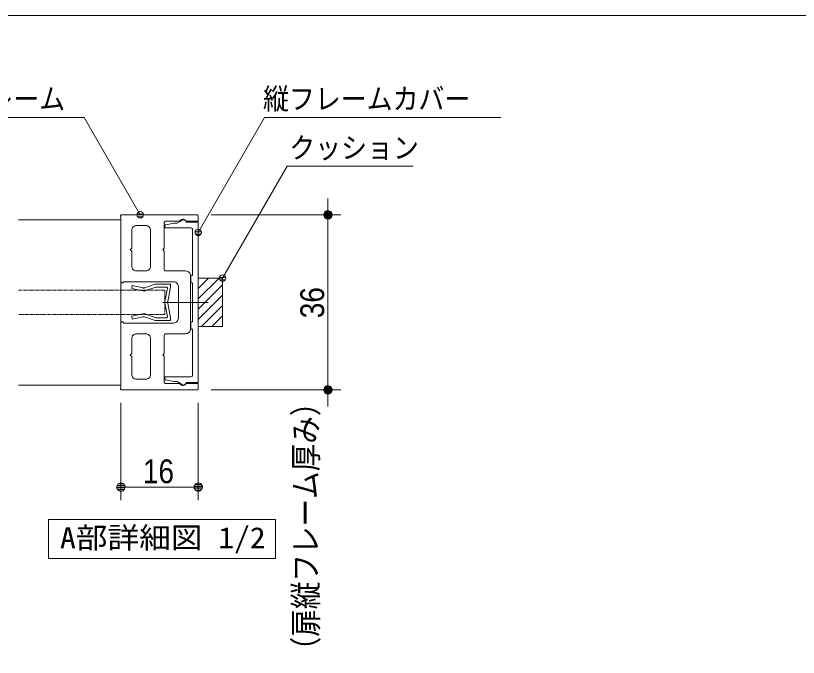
# Model space of a CAD drawing. Units: millimetres, scale not verified. Extents: x -6062 to 6062, y -3045 to 3045.
# Drawn here: x -3848 to -2641, y 1780 to 2770 of the extents above; entities that cross this region are included whole.
import ezdxf
from ezdxf.enums import TextEntityAlignment as Align

# ---------------------------------------------------------------- set-up
doc = ezdxf.new("R2010")
doc.units = ezdxf.units.MM
doc.header["$LTSCALE"] = 20
doc.linetypes.add('DOUBLE_CHAIN1', pattern=[8.8, 5, -1, 0.6, -0.6, 0.6, -1])
for name, color, linetype, lineweight in [('0-0_2寸法-2', 7, 'Continuous', 9), ('0-1_0', 7, 'Continuous', 9), ('0-2_2寸法-1', 7, 'Continuous', 9), ('0-3_2寸法-3', 7, 'Continuous', 9), ('0-4_3一般', 7, 'Continuous', 9), ('0-5_1図面枠', 7, 'Continuous', 9)]:
    doc.layers.add(name, color=color, linetype=linetype, lineweight=lineweight)
doc.styles.add('ＭＳ ゴシック', font='')
doc.styles.add('ＭＳ Ｐゴシック', font='')
doc.styles.get('ＭＳ ゴシック').set_extended_font_data('MS Gothic')
doc.styles.get('ＭＳ Ｐゴシック').set_extended_font_data('MS PGothic')

# ---------------------------------------------------------------- blocks, each defined once
blk = doc.blocks.new('_Dot')
at = {"layer": '0-1_0'}
for p, q in [((-10, 0), (-20, 0)), ((9.78, 2), (-9.78, 2)), ((7.99, 6), (-7.99, 6)), ((9.16, -3.98), (-9.16, -3.98)), ((6, -7.98), (-6, -7.98))]:
    blk.add_line(p, q, dxfattribs=at)
for points in [[(10, 0), (9.92, 1.25), (9.69, 2.49), (9.3, 3.68), (8.76, 4.82), (8.09, 5.88), (7.29, 6.85), (6.37, 7.71), (5.36, 8.44), (4.26, 9.05), (3.09, 9.51), (1.87, 9.82), (0.63, 9.98), (-0.63, 9.98), (-1.87, 9.82), (-3.09, 9.51), (-4.26, 9.05), (-5.36, 8.44), (-6.37, 7.71), (-7.29, 6.85), (-8.09, 5.88), (-8.76, 4.82), (-9.3, 3.68), (-9.69, 2.49), (-9.92, 1.25), (-10, 0), (0, 0)], [(-10, 0), (-9.92, -1.25), (-9.69, -2.49), (-9.3, -3.68), (-8.76, -4.82), (-8.09, -5.88), (-7.29, -6.85), (-6.37, -7.71), (-5.36, -8.44), (-4.26, -9.05), (-3.09, -9.51), (-1.87, -9.82), (-0.63, -9.98), (0.63, -9.98), (1.87, -9.82), (3.09, -9.51), (4.26, -9.05), (5.36, -8.44), (6.37, -7.71), (7.29, -6.85), (8.09, -5.88), (8.76, -4.82), (9.3, -3.68), (9.69, -2.49), (9.92, -1.25), (10, 0), (0, 0)]]:
    blk.add_lwpolyline(points, close=True, dxfattribs=at)
blk = doc.blocks.new('グループ-2')
at = {"layer": '0-3_2寸法-3'}
blk.add_lwpolyline([(-40192.5, 39854.4), (-33192.5, 39854.4), (-33192.5, 38654.4), (-40192.5, 38654.4)], close=True, dxfattribs=at)
at = {"layer": '0-3_2寸法-3', "style": 'ＭＳ ゴシック', "width": 1.1}
blk.add_text('A部詳細図 1/2', height=650.9, dxfattribs=at).set_placement((-39839.4, 38772), align=Align.BOTTOM_LEFT)
blk = doc.blocks.new('グループ-3')
at = {"layer": '0-4_3一般'}
for p, q in [((-36909.3, 47112.5), (-37232.8, 47002.3)), ((-36475, 47116.9), (-36890.1, 47116.9)), ((-36475, 47116.9), (-36430, 47116.9)), ((-36430, 47071.9), (-36430, 47116.9)), ((-37289.4, 46909.8), (-37240, 46899.4)), ((-37270.8, 46997.9), (-37251, 46993.7)), ((-37232.8, 47002.3), (-37251, 46993.7)), ((-37194.3, 46920.9), (-37240, 46899.4)), ((-37194.3, 46920.9), (-36880, 47026.9)), ((-36556.2, 47026.9), (-36880, 47026.9)), ((-36526.8, 46991.3), (-36607.4, 46582.4)), ((-36430, 47026.9), (-36517.4, 46582.4)), ((-36430, 47026.9), (-36430, 47071.9)), ((-36526.8, 46117.5), (-36607.4, 46526.3)), ((-36430, 46081.9), (-36517.4, 46526.3)), ((-37289.4, 46198.9), (-37240, 46209.4)), ((-37194.3, 46187.8), (-37240, 46209.4)), ((-36880, 46081.9), (-37194.3, 46187.8)), ((-37270.8, 46110.8), (-37251, 46115)), ((-37232.8, 46106.4), (-37251, 46115)), ((-37232.8, 46106.4), (-36909.3, 45996.2)), ((-36890.1, 45991.9), (-36475, 45991.9)), ((-36556.2, 46081.9), (-36880, 46081.9)), ((-36475, 45991.9), (-36430, 45991.9)), ((-36430, 46036.9), (-36430, 46081.9)), ((-36430, 46036.9), (-36430, 45991.9))]:
    blk.add_line(p, q, dxfattribs=at)
at = {"layer": '0-4_3一般', "linetype": 'DOUBLE_CHAIN1'}
blk.add_lwpolyline([(-41125, 46929.4), (-36610, 46929.4), (-36610, 46179.4), (-41125, 46179.4)], dxfattribs=at)
at = {"layer": '0-4_3一般'}
for points in [[(-37270.8, 46997.9), (-37611.4, 47069.9), (-37630, 46981.9), (-37289.4, 46909.8)], [(-37289.4, 46198.9), (-37630, 46126.9), (-37611.4, 46038.8), (-37270.8, 46110.8)]]:
    blk.add_lwpolyline(points, dxfattribs=at)
for centre, radius, start, end in [((-36890.1, 47071.9), 45, 102.63886, 115.27772), ((-36890.1, 47071.9), 45, 90, 102.63886), ((-36475, 47071.9), 45, 45, 90), ((-36475, 47071.9), 45, 0, 45), ((-37258.4, 47056.6), 150, 258.05582, 276.66677), ((-37258.4, 47056.6), 60, 258.05582, 276.66677), ((-37258.4, 47056.6), 60, 276.66677, 295.27772), ((-37258.4, 47056.6), 150, 276.66677, 295.27772), ((-36556.2, 46996.9), 30, 39.6175, 90), ((-36556.2, 46996.9), 30, 349.23499, 39.6175), ((-36460, 46554.4), 150, 174.6175, 180), ((-36460, 46554.4), 150, 180, 185.3825), ((-36460, 46554.4), 150, 169.23499, 174.6175), ((-36460, 46554.4), 150, 185.3825, 190.76501), ((-36370, 46554.4), 150, 174.6175, 180), ((-36370, 46554.4), 150, 180, 185.3825), ((-36370, 46554.4), 150, 169.23499, 174.6175), ((-36370, 46554.4), 150, 185.3825, 190.76501), ((-37258.4, 46052.1), 150, 83.33323, 101.94418), ((-37258.4, 46052.1), 150, 64.72228, 83.33323), ((-36556.2, 46111.9), 30, 320.3825, 10.76501), ((-37258.4, 46052.1), 60, 83.33323, 101.94418), ((-37258.4, 46052.1), 60, 64.72228, 83.33323), ((-36890.1, 46036.9), 45, 244.72228, 257.36114), ((-36890.1, 46036.9), 45, 257.36114, 270), ((-36556.2, 46111.9), 30, 270, 320.3825), ((-36475, 46036.9), 45, 270, 315), ((-36475, 46036.9), 45, 315, 0)]:
    blk.add_arc(centre, radius, start, end, dxfattribs=at)
blk = doc.blocks.new('グループ-4')
at = {"layer": '0-4_3一般'}
for p, q in [((-36610, 48894.4), (-36610, 48902.5)), ((-36573.8, 48946.6), (-36324.6, 48996.4)), ((-35800, 48849.4), (-36565, 48849.4)), ((-35755, 47379.4), (-35755, 48804.4)), ((-35755, 45954.4), (-35755, 47154.4)), ((-36172.3, 46554.4), (-35272.3, 46554.4)), ((-35755, 44304.4), (-35755, 45729.4)), ((-36610, 44206.2), (-36610, 44214.4)), ((-36565, 44259.4), (-35800, 44259.4)), ((-36324.6, 44112.3), (-36573.8, 44162.1))]:
    blk.add_line(p, q, dxfattribs=at)
for points in [[(-36295.1, 48999.4), (-36227, 48999.4), (-36062.5, 49094.3)], [(-35950, 49029.4), (-35575, 49029.4), (-35575, 44079.4), (-35950, 44079.4)], [(-35755, 47154.4), (-35800, 47154.4), (-35800, 47379.4), (-35755, 47379.4)], [(-35755, 45729.4), (-35800, 45729.4), (-35800, 45954.4), (-35755, 45954.4)], [(-36062.5, 44014.4), (-36227, 44109.4), (-36295.1, 44109.4)]]:
    blk.add_lwpolyline(points, dxfattribs=at)
for centre, radius, start, end in [((-36025, 49029.4), 75, 60, 120), ((-36025, 49029.4), 75, 0, 60), ((-36565, 48902.5), 45, 140.65497, 180), ((-36565, 48894.4), 45, 180, 225), ((-36565, 48902.5), 45, 101.30993, 140.65497), ((-36565, 48894.4), 45, 225, 270), ((-36295.1, 48849.4), 150, 95.65497, 101.30993), ((-36295.1, 48849.4), 150, 90, 95.65497), ((-35800, 48804.4), 45, 45, 90), ((-35800, 48804.4), 45, 0, 45), ((-36565, 44214.4), 45, 135, 180), ((-36565, 44206.2), 45, 180, 219.34503), ((-36565, 44214.4), 45, 90, 135), ((-35800, 44304.4), 45, 270, 315), ((-35800, 44304.4), 45, 315, 0), ((-36565, 44206.2), 45, 219.34503, 258.69007), ((-36295.1, 44259.4), 150, 258.69007, 264.34503), ((-36295.1, 44259.4), 150, 264.34503, 270), ((-36025, 44079.4), 75, 240, 300), ((-36025, 44079.4), 75, 300, 0)]:
    blk.add_arc(centre, radius, start, end, dxfattribs=at)
blk = doc.blocks.new('グループ-5')
at = {"layer": '0-4_3一般'}
for p, q in [((-37975, 49220.3), (-37975, 49224.4)), ((-37960, 47184.4), (-37960, 49194.4)), ((-37945, 49254.4), (-35620, 49254.4)), ((-36625, 49014.4), (-36625, 48226.9)), ((-36580, 49059.4), (-36149.9, 49059.4)), ((-35942.7, 49059.4), (-35575, 49059.4)), ((-35575, 49059.4), (-35575, 49209.4)), ((-37630, 48774.4), (-37630, 48226.9)), ((-37195, 48924.4), (-37480, 48924.4)), ((-37045, 48774.4), (-37045, 47671.9)), ((-37675, 48181.9), (-37630, 48226.9)), ((-37630, 48136.9), (-37675, 48181.9)), ((-37630, 48136.9), (-37630, 47671.9)), ((-36670, 48181.9), (-36625, 48226.9)), ((-36625, 48136.9), (-36670, 48181.9)), ((-36625, 48136.9), (-36625, 47566.9)), ((-37195, 47521.9), (-37480, 47521.9)), ((-35965, 47521.9), (-36580, 47521.9)), ((-35815, 47371.9), (-35815, 45736.9)), ((-37915, 47154.4), (-37930, 47154.4)), ((-36190, 47041.9), (-36190, 46066.9)), ((-36670, 46554.4), (-35503.9, 46554.4)), ((-37960, 45924.4), (-37960, 43914.4)), ((-37915, 45954.4), (-37930, 45954.4)), ((-37885, 45916.9), (-37885, 45924.4)), ((-36340, 45916.9), (-37885, 45916.9)), ((-37630, 44971.9), (-37630, 45436.9)), ((-37195, 45586.9), (-37480, 45586.9)), ((-37045, 44334.4), (-37045, 45436.9)), ((-36625, 44971.9), (-36625, 45541.9)), ((-35965, 45586.9), (-36580, 45586.9)), ((-37675, 44926.9), (-37630, 44971.9)), ((-37630, 44881.9), (-37675, 44926.9)), ((-36670, 44926.9), (-36625, 44971.9)), ((-36625, 44881.9), (-36670, 44926.9)), ((-37630, 44334.4), (-37630, 44881.9)), ((-36625, 44094.4), (-36625, 44881.9)), ((-37195, 44184.4), (-37480, 44184.4)), ((-36580, 44049.4), (-36149.9, 44049.4)), ((-35942.7, 44049.4), (-35575, 44049.4)), ((-35575, 44049.4), (-35575, 43899.4)), ((-37975, 43888.4), (-37975, 43884.4)), ((-37945, 43854.4), (-35620, 43854.4))]:
    blk.add_line(p, q, dxfattribs=at)
blk.add_lwpolyline([(-36340, 47191.9), (-37885, 47191.9), (-37885, 47184.4)], dxfattribs=at)
for centre, radius, start, end in [((-37945, 49224.4), 30, 135, 180), ((-37945, 49220.3), 30, 180, 210), ((-37945, 49220.3), 30, 210, 240), ((-37945, 49224.4), 30, 90, 135), ((-36580, 49014.4), 45, 135, 180), ((-36580, 49014.4), 45, 90, 135), ((-36055, 49014.4), 105, 94.18603, 154.62307), ((-36055, 49014.4), 105, 33.74899, 94.18603), ((-35942.7, 49089.4), 30, 213.74899, 241.87449), ((-35942.7, 49089.4), 30, 241.87449, 270), ((-35620, 49209.4), 45, 45, 90), ((-35620, 49209.4), 45, 0, 45), ((-37480, 48774.4), 150, 135, 180), ((-37480, 48774.4), 150, 90, 135), ((-37195, 48774.4), 150, 45, 90), ((-37195, 48774.4), 150, 0, 45), ((-37480, 47671.9), 150, 180, 225), ((-37480, 47671.9), 150, 225, 270), ((-37195, 47671.9), 150, 270, 315), ((-37195, 47671.9), 150, 315, 0), ((-36580, 47566.9), 45, 180, 225), ((-36580, 47566.9), 45, 225, 270), ((-35965, 47371.9), 150, 45, 90), ((-35965, 47371.9), 150, 0, 45), ((-37930, 47184.4), 30, 180, 225), ((-37930, 47184.4), 30, 225, 270), ((-37915, 47184.4), 30, 270, 315), ((-37915, 47184.4), 30, 315, 0), ((-36340, 47041.9), 150, 45, 90), ((-36340, 47041.9), 150, 0, 45), ((-37930, 45924.4), 30, 135, 180), ((-37930, 45924.4), 30, 90, 135), ((-37915, 45924.4), 30, 45, 90), ((-37915, 45924.4), 30, 0, 45), ((-36340, 46066.9), 150, 270, 315), ((-36340, 46066.9), 150, 315, 0), ((-35965, 45736.9), 150, 315, 0), ((-37480, 45436.9), 150, 135, 180), ((-37480, 45436.9), 150, 90, 135), ((-37195, 45436.9), 150, 45, 90), ((-37195, 45436.9), 150, 0, 45), ((-36580, 45541.9), 45, 135, 180), ((-36580, 45541.9), 45, 90, 135), ((-35965, 45736.9), 150, 270, 315), ((-37480, 44334.4), 150, 180, 225), ((-37480, 44334.4), 150, 225, 270), ((-37195, 44334.4), 150, 270, 315), ((-37195, 44334.4), 150, 315, 0), ((-36580, 44094.4), 45, 180, 225), ((-36580, 44094.4), 45, 225, 270), ((-36055, 44094.4), 105, 205.37693, 265.81397), ((-36055, 44094.4), 105, 265.81397, 326.25101), ((-35942.7, 44019.4), 30, 118.12551, 146.25101), ((-35942.7, 44019.4), 30, 90, 118.12551), ((-37945, 43888.4), 30, 150, 180), ((-37945, 43884.4), 30, 180, 225), ((-37945, 43888.4), 30, 120, 150), ((-37945, 43884.4), 30, 225, 270), ((-35620, 43899.4), 45, 270, 315), ((-35620, 43899.4), 45, 315, 0)]:
    blk.add_arc(centre, radius, start, end, dxfattribs=at)
blk.add_blockref('グループ-4', (0, 0), dxfattribs=at)
blk = doc.blocks.new('グループ-6')
at = {"layer": '0-4_3一般'}
blk.add_lwpolyline([(-41125, 44004.4), (-37960, 44004.4), (-37960, 49104.4), (-41125, 49104.4)], dxfattribs=at)
blk = doc.blocks.new('グループ-7')
at = {"layer": '0-4_3一般'}
for p, q in [((-35575, 46985), (-35255.6, 47304.4)), ((-35575, 46665), (-34935.6, 47304.4)), ((-35575, 46345), (-34825, 47095)), ((-35575, 46025), (-34825, 46775)), ((-35475.6, 45804.4), (-34825, 46455)), ((-35155.6, 45804.4), (-34825, 46135)), ((-34835.6, 45804.4), (-34825, 45815))]:
    blk.add_line(p, q, dxfattribs=at)
blk.add_lwpolyline([(-34825, 47304.4), (-35575, 47304.4), (-35575, 45804.4), (-34825, 45804.4)], close=True, dxfattribs=at)
blk.add_lwpolyline([(-34825, 47304.4), (-35575, 47304.4), (-35575, 45804.4), (-34825, 45804.4)], close=True, dxfattribs=at)
for name in ['グループ-6', 'グループ-5', 'グループ-3']:
    blk.add_blockref(name, (0, 0), dxfattribs=at)
blk = doc.blocks.new('グループ-14')
at = {"layer": '0-5_1図面枠'}
blk.add_lwpolyline([(-80000, 55400), (80000, 55400), (80000, -55400), (-80000, -55400)], close=True, dxfattribs=at)
blk = doc.blocks.new('図面枠')
at = {"layer": '0-5_1図面枠'}
blk.add_blockref('グループ-14', (0, 0), dxfattribs=at)

msp = doc.modelspace()

# ---------------------------------------------------------------- linework, layer by layer
at = {"layer": '0-0_2寸法-2'}
for p, q in [((-3366.25, 2475.43), (-3366.25, 2488.14)), ((-3546.25, 2462.72), (-3346.25, 2462.72)), ((-3366.25, 2462.72), (-3366.25, 2192.72)), ((-3546.25, 2192.72), (-3346.25, 2192.72)), ((-3366.25, 2180.01), (-3366.25, 2167.29))]:
    msp.add_line(p, q, dxfattribs=at)
at = {"layer": '0-2_2寸法-1'}
for p, q in [((-3546.25, 2462.72), (-3346.25, 2462.72)), ((-3366.25, 2450.01), (-3366.25, 2205.43)), ((-3546.25, 2192.72), (-3346.25, 2192.72)), ((-3685.5, 2172.72), (-3685.5, 2022.72)), ((-3566.25, 2172.72), (-3566.25, 2022.72)), ((-3578.96, 2042.72), (-3672.79, 2042.72))]:
    msp.add_line(p, q, dxfattribs=at)
at = {"layer": '0-3_2寸法-3'}
for p, q in [((-3650.79, 2463.71), (-3660.58, 2463.71)), ((-3655.51, 2467.71), (-3655.86, 2467.71)), ((-3655.51, 2467.71), (-3655.86, 2467.71)), ((-3651.69, 2459.71), (-3659.68, 2459.71)), ((-3566.08, 2440.71), (-3566.42, 2440.71)), ((-3566.08, 2440.71), (-3566.42, 2440.71)), ((-3561.36, 2436.71), (-3571.14, 2436.71)), ((-3562.25, 2432.71), (-3570.25, 2432.71)), ((-3523.86, 2366.21), (-3533.64, 2366.21)), ((-3528.58, 2370.21), (-3528.92, 2370.21)), ((-3528.58, 2370.21), (-3528.92, 2370.21)), ((-3524.75, 2362.21), (-3532.75, 2362.21))]:
    msp.add_line(p, q, dxfattribs=at)
for points in [[(-3655.69, 2462.72), (-3742.29, 2612.72), (-3969.17, 2612.72)], [(-3566.25, 2435.72), (-3464.06, 2612.72), (-3099.62, 2612.72)], [(-3528.75, 2365.22), (-3429.16, 2537.72), (-3235.07, 2537.72)]]:
    msp.add_lwpolyline(points, dxfattribs=at)
for centre in [(-3655.69, 2462.72), (-3655.69, 2462.72), (-3566.25, 2435.72), (-3566.25, 2435.72), (-3528.75, 2365.22), (-3528.75, 2365.22)]:
    msp.add_circle(centre, 5.01, dxfattribs=at)

# ---------------------------------------------------------------- block references
at = {"layer": '0-0_2寸法-2', "xscale": 0.6356201, "yscale": 0.6356201}
for p, rotation in [((-3366.25, 2462.72), 270), ((-3366.25, 2192.72), 90)]:
    msp.add_blockref('_Dot', p, dxfattribs=dict(at, rotation=rotation))
at = {"layer": '0-2_2寸法-1', "xscale": 0.6356201, "yscale": 0.6356201}
for p, rotation in [((-3366.25, 2462.72), 90), ((-3366.25, 2192.72), 270), ((-3685.5, 2042.72), 180)]:
    msp.add_blockref('_Dot', p, dxfattribs=dict(at, rotation=rotation))
msp.add_blockref('_Dot', (-3566.25, 2042.72), dxfattribs=at)
at = {"layer": '0-3_2寸法-3', "xscale": 0.05, "yscale": 0.05}
msp.add_blockref('グループ-2', (-1787.5, 0), dxfattribs=at)
at = {"layer": '0-4_3一般', "xscale": 0.05, "yscale": 0.05}
msp.add_blockref('グループ-7', (-1787.5, 0), dxfattribs=at)
at = {"layer": '0-5_1図面枠', "xscale": 0.05, "yscale": 0.05}
msp.add_blockref('図面枠', (-1787.5, 0), dxfattribs=at)

# ---------------------------------------------------------------- texts
at = {"layer": '0-0_2寸法-2', "style": 'ＭＳ Ｐゴシック', "width": 0.85}
msp.add_text('（扉縦フレーム厚み）', height=36.69, rotation=90, dxfattribs=at).set_placement((-3371.23, 1769.27), align=Align.BOTTOM_LEFT)
at = {"layer": '0-2_2寸法-1', "style": 'ＭＳ Ｐゴシック', "width": 0.9}
msp.add_text('36', height=36.66, rotation=90, dxfattribs=at).set_placement((-3361.19, 2303.23), align=Align.BOTTOM_LEFT)
msp.add_text('16', height=36.66, dxfattribs=at).set_placement((-3651.7, 2037.76), align=Align.BOTTOM_LEFT)
at = {"layer": '0-3_2寸法-3', "style": 'ＭＳ ゴシック', "width": 0.9}
for s, p in [('縦フレーム', (-3971.47, 2615.69)), ('縦フレームカバー', (-3466.36, 2615.69)), ('クッション', (-3425.82, 2540.11))]:
    msp.add_text(s, height=32.55, dxfattribs=at).set_placement(p, align=Align.BOTTOM_LEFT)

doc.saveas('drawing.dxf')
